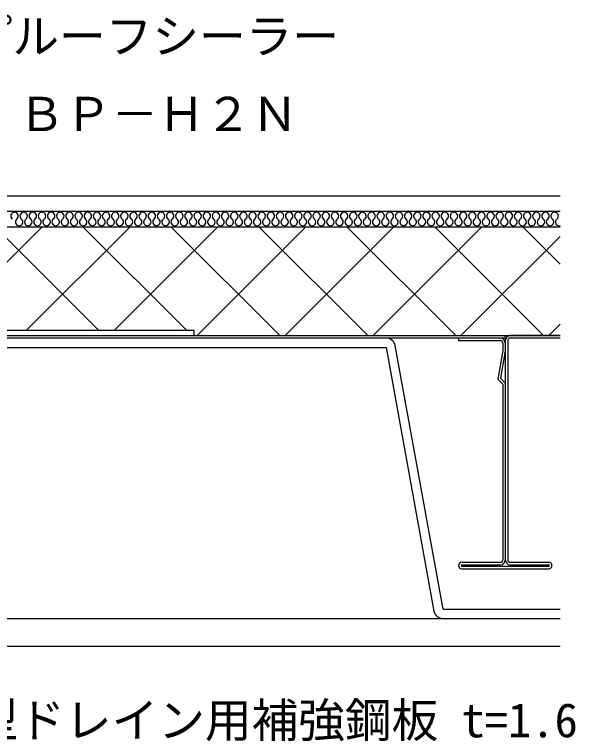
# Model space of a CAD drawing. Units: millimetres, scale not verified. Extents: x -665 to 665, y -465 to 450.
# Drawn here: x 242.2 to 422.6, y -204.3 to 29.5 of the extents above; entities that cross this region are included whole.
import ezdxf
from ezdxf.enums import TextEntityAlignment as Align

# ---------------------------------------------------------------- set-up
doc = ezdxf.new("R2010")
doc.units = ezdxf.units.MM
doc.header["$LTSCALE"] = 5
for name, color, linetype in [('0-1_線色１（水色）', 4, 'Continuous'), ('0-2_線色２（白）', 7, 'Continuous'), ('0-4_線色４（黄）', 2, 'Continuous'), ('0-5_金属', 7, 'Continuous'), ('0-6_鋼板・アングル', 2, 'Continuous'), ('0-A_文字', 7, 'Continuous'), ('0-D_断熱・ハッチ', 4, 'Continuous')]:
    doc.layers.add(name, color=color, linetype=linetype)
doc.styles.add('ＭＳ ゴシック', font='')
doc.styles.get('ＭＳ ゴシック').set_extended_font_data('MS Gothic')

msp = doc.modelspace()

# ---------------------------------------------------------------- linework, layer by layer
at = {"layer": '0-1_線色１（水色）'}
for centre, start, end in [((242.185, -35.339), 307.52351, 232.47649), ((245.129, -35.339), 307.52351, 232.47649), ((248.073, -35.339), 307.52351, 232.47649), ((251.017, -35.339), 307.52351, 232.47649), ((253.961, -35.339), 307.52351, 232.47649), ((256.905, -35.339), 307.52351, 232.47649), ((259.849, -35.339), 307.52351, 232.47649), ((262.793, -35.339), 307.52351, 232.47649), ((265.737, -35.339), 307.52351, 232.47649), ((268.681, -35.339), 307.52351, 232.47649), ((271.624, -35.339), 307.52351, 232.47649), ((274.568, -35.339), 307.52351, 232.47649), ((277.512, -35.339), 307.52351, 232.47649), ((280.456, -35.339), 307.52351, 232.47649), ((283.4, -35.339), 307.52351, 232.47649), ((286.344, -35.339), 307.52351, 232.47649), ((289.288, -35.339), 307.52351, 232.47649), ((292.232, -35.339), 307.52351, 232.47649), ((295.176, -35.339), 307.52351, 232.47649), ((298.12, -35.339), 307.52351, 232.47649), ((301.064, -35.339), 307.52351, 232.47649), ((304.008, -35.339), 307.52351, 232.47649), ((306.952, -35.339), 307.52351, 232.47649), ((309.895, -35.339), 307.52351, 232.47649), ((312.839, -35.339), 307.52351, 232.47649), ((315.783, -35.339), 307.52351, 232.47649), ((318.727, -35.339), 307.52351, 232.47649), ((321.671, -35.339), 307.52351, 232.47649), ((324.615, -35.339), 307.52351, 232.47649), ((327.559, -35.339), 307.52351, 232.47649), ((330.503, -35.339), 307.52351, 232.47649), ((333.447, -35.339), 307.52351, 232.47649), ((336.391, -35.339), 307.52351, 232.47649), ((339.335, -35.339), 307.52351, 232.47649), ((342.279, -35.339), 307.52351, 232.47649), ((345.223, -35.339), 307.52351, 232.47649), ((348.166, -35.339), 307.52351, 232.47649), ((351.11, -35.339), 307.52351, 232.47649), ((354.054, -35.339), 307.52351, 232.47649), ((356.998, -35.339), 307.52351, 232.47649), ((359.942, -35.339), 307.52351, 232.47649), ((362.886, -35.339), 307.52351, 232.47649), ((365.83, -35.339), 307.52351, 232.47649), ((368.774, -35.339), 307.52351, 232.47649), ((371.718, -35.339), 307.52351, 232.47649), ((374.662, -35.339), 307.52351, 232.47649), ((377.606, -35.339), 307.52351, 232.47649), ((380.55, -35.339), 307.52351, 232.47649), ((383.493, -35.339), 307.52351, 232.47649), ((386.437, -35.339), 307.52351, 232.47649), ((389.381, -35.339), 307.52351, 232.47649), ((392.325, -35.339), 307.52351, 232.47649), ((395.269, -35.339), 307.52351, 232.47649), ((398.213, -35.339), 307.52351, 232.47649), ((401.157, -35.339), 307.52351, 232.47649), ((404.101, -35.339), 307.52351, 232.47649), ((407.045, -35.339), 307.52351, 232.47649), ((409.989, -35.339), 307.52351, 232.47649), ((412.933, -35.339), 307.52351, 232.47649), ((415.877, -35.339), 307.52351, 232.47649), ((243.657, -37.256), 127.52351, 52.47649), ((246.601, -37.256), 127.52351, 52.47649), ((249.545, -37.256), 127.52351, 52.47649), ((252.489, -37.256), 127.52351, 52.47649), ((255.433, -37.256), 127.52351, 52.47649), ((258.377, -37.256), 127.52351, 52.47649), ((261.321, -37.256), 127.52351, 52.47649), ((264.265, -37.256), 127.52351, 52.47649), ((267.209, -37.256), 127.52351, 52.47649), ((270.153, -37.256), 127.52351, 52.47649), ((273.096, -37.256), 127.52351, 52.47649), ((276.04, -37.256), 127.52351, 52.47649), ((278.984, -37.256), 127.52351, 52.47649), ((281.928, -37.256), 127.52351, 52.47649), ((284.872, -37.256), 127.52351, 52.47649), ((287.816, -37.256), 127.52351, 52.47649), ((290.76, -37.256), 127.52351, 52.47649), ((293.704, -37.256), 127.52351, 52.47649), ((296.648, -37.256), 127.52351, 52.47649), ((299.592, -37.256), 127.52351, 52.47649), ((302.536, -37.256), 127.52351, 52.47649), ((305.48, -37.256), 127.52351, 52.47649), ((308.424, -37.256), 127.52351, 52.47649), ((311.367, -37.256), 127.52351, 52.47649), ((314.311, -37.256), 127.52351, 52.47649), ((317.255, -37.256), 127.52351, 52.47649), ((320.199, -37.256), 127.52351, 52.47649), ((323.143, -37.256), 127.52351, 52.47649), ((326.087, -37.256), 127.52351, 52.47649), ((329.031, -37.256), 127.52351, 52.47649), ((331.975, -37.256), 127.52351, 52.47649), ((334.919, -37.256), 127.52351, 52.47649), ((337.863, -37.256), 127.52351, 52.47649), ((340.807, -37.256), 127.52351, 52.47649), ((343.751, -37.256), 127.52351, 52.47649), ((346.694, -37.256), 127.52351, 52.47649), ((349.638, -37.256), 127.52351, 52.47649), ((352.582, -37.256), 127.52351, 52.47649), ((355.526, -37.256), 127.52351, 52.47649), ((358.47, -37.256), 127.52351, 52.47649), ((361.414, -37.256), 127.52351, 52.47649), ((364.358, -37.256), 127.52351, 52.47649), ((367.302, -37.256), 127.52351, 52.47649), ((370.246, -37.256), 127.52351, 52.47649), ((373.19, -37.256), 127.52351, 52.47649), ((376.134, -37.256), 127.52351, 52.47649), ((379.078, -37.256), 127.52351, 52.47649), ((382.022, -37.256), 127.52351, 52.47649), ((384.965, -37.256), 127.52351, 52.47649), ((387.909, -37.256), 127.52351, 52.47649), ((390.853, -37.256), 127.52351, 52.47649), ((393.797, -37.256), 127.52351, 52.47649), ((396.741, -37.256), 127.52351, 52.47649), ((399.685, -37.256), 127.52351, 52.47649), ((402.629, -37.256), 127.52351, 52.47649), ((405.573, -37.256), 127.52351, 52.47649), ((408.517, -37.256), 127.52351, 52.47649), ((411.461, -37.256), 127.52351, 52.47649), ((414.405, -37.256), 127.52351, 52.47649), ((417.349, -37.256), 127.52351, 285.55322)]:
    msp.add_arc(centre, 1.208, start, end, dxfattribs=at)
at = {"layer": '0-2_線色２（白）'}
for p, q in [((161.064, -33.798), (417.673, -33.798)), ((162.403, -38.798), (417.673, -38.798)), ((299.999, -73.798), (417.673, -73.798))]:
    msp.add_line(p, q, dxfattribs=at)
at = {"layer": '0-4_線色４（黄）'}
msp.add_line((234.641, -28.798), (417.673, -28.798), dxfattribs=at)
at = {"layer": '0-5_金属'}
for p, q in [((201.599, -73.798), (399.999, -73.798)), ((399.999, -74.598), (201.599, -74.598)), ((399.999, -74.598), (399.999, -73.798)), ((417.673, -73.798), (401.45, -73.798)), ((417.673, -74.598), (401.683, -74.598)), ((379.999, -161.798), (364.593, -76.964)), ((399.199, -76.198), (399.199, -78.579)), ((399.999, -75.398), (399.999, -78.649)), ((400.799, -75.398), (400.799, -145.898)), ((238.325, -77.598), (361.674, -77.598)), ((361.674, -77.598), (377.066, -162.426)), ((399.199, -78.579), (397.574, -87.796)), ((399.999, -78.649), (398.434, -87.525)), ((399.999, -78.649), (399.999, -89.09)), ((398.434, -87.525), (399.999, -89.09)), ((399.999, -89.09), (399.999, -145.898)), ((386.049, -146.698), (398.399, -146.698)), ((401.599, -146.698), (413.949, -146.698)), ((386.049, -147.498), (398.399, -147.498)), ((386.049, -147.998), (413.949, -147.998)), ((386.049, -148.798), (413.949, -148.798)), ((401.599, -147.498), (413.949, -147.498)), ((379.999, -161.798), (417.673, -161.798)), ((89.999, -164.798), (417.673, -164.798)), ((417.673, -173.798), (89.999, -173.798))]:
    msp.add_line(p, q, dxfattribs=at)
for points in [[(384.999, -74.598), (384.999, -75.398), (398.399, -75.398)], [(397.574, -87.796), (399.199, -89.421), (399.199, -145.898)]]:
    msp.add_lwpolyline(points, dxfattribs=at)
for centre, radius, start, end in [((361.659, -77.593), 3, 12.09541, 90), ((398.399, -76.198), 1.6, 0, 90), ((401.599, -75.398), 1.6, 90, 180), ((401.599, -75.398), 0.8, 90, 180), ((398.399, -76.198), 0.8, 0, 90), ((386.049, -147.748), 1.05, 90, 270), ((398.399, -145.898), 0.8, 270, 0), ((398.399, -145.898), 1.6, 270, 0), ((401.599, -145.898), 1.6, 180, 270), ((401.599, -145.898), 0.8, 180, 270), ((413.949, -147.748), 1.05, 270, 90), ((386.049, -147.748), 0.25, 90, 270), ((413.949, -147.748), 0.25, 270, 90), ((379.999, -161.798), 3, 192.09541, 269.63763)]:
    msp.add_arc(centre, radius, start, end, dxfattribs=at)
at = {"layer": '0-6_鋼板・アングル'}
for p, q in [((299.999, -73.798), (299.999, -72.198)), ((89.999, -73.798), (299.999, -73.798))]:
    msp.add_line(p, q, dxfattribs=at)
msp.add_lwpolyline([(299.999, -72.198), (89.999, -72.198), (89.999, -73.798)], dxfattribs=at)
at = {"layer": '0-D_断熱・ハッチ'}
for p, q in [((217.642, -72.198), (251.042, -38.798)), ((235.906, -38.798), (269.306, -72.198)), ((245.926, -72.198), (279.326, -38.798)), ((264.19, -38.798), (297.59, -72.198)), ((274.21, -72.198), (307.61, -38.798)), ((292.475, -38.798), (327.475, -73.798)), ((300.894, -73.798), (335.894, -38.798)), ((320.759, -38.798), (355.759, -73.798)), ((329.179, -73.798), (364.179, -38.798)), ((349.043, -38.798), (384.043, -73.798)), ((357.463, -73.798), (392.463, -38.798)), ((377.328, -38.798), (412.328, -73.798)), ((405.612, -38.798), (417.673, -50.858)), ((385.747, -73.798), (417.673, -41.872)), ((414.032, -73.798), (417.673, -70.157))]:
    msp.add_line(p, q, dxfattribs=at)

# ---------------------------------------------------------------- texts
at = {"layer": '0-A_文字', "style": 'ＭＳ ゴシック'}
for s, p in [('プルーフシーラー', (226.486, 13.703)), ('ＢＰ－Ｈ２Ｎ', (243.356, -11.297)), ('縦型ドレイン用補強鋼板 t=1.6', (213.386, -206.298))]:
    msp.add_text(s, height=11, dxfattribs=at).set_placement(p, align=Align.BOTTOM_LEFT)

doc.saveas('drawing.dxf')
